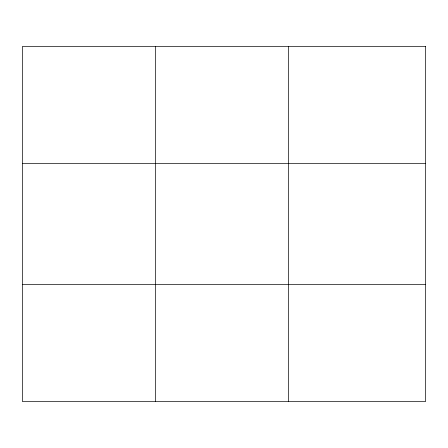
<?xml version="1.0" encoding="UTF-8"?>
<svg xmlns="http://www.w3.org/2000/svg" width="448" height="448" viewBox="0 0 448 448"><rect width="100%" height="100%" fill="white"/><g stroke="black" fill="none" stroke-linecap="round" stroke-linejoin="round"><path stroke-width="0.67" d="M155.456 401.509L155.456 46.491M288.512 401.509L288.512 46.491M22.4 163.649L425.6 163.649M22.4 284.351L425.6 284.351M425.6 46.491L425.6 401.509L22.4 401.509L22.4 46.491L425.6 46.491"/></g></svg>
